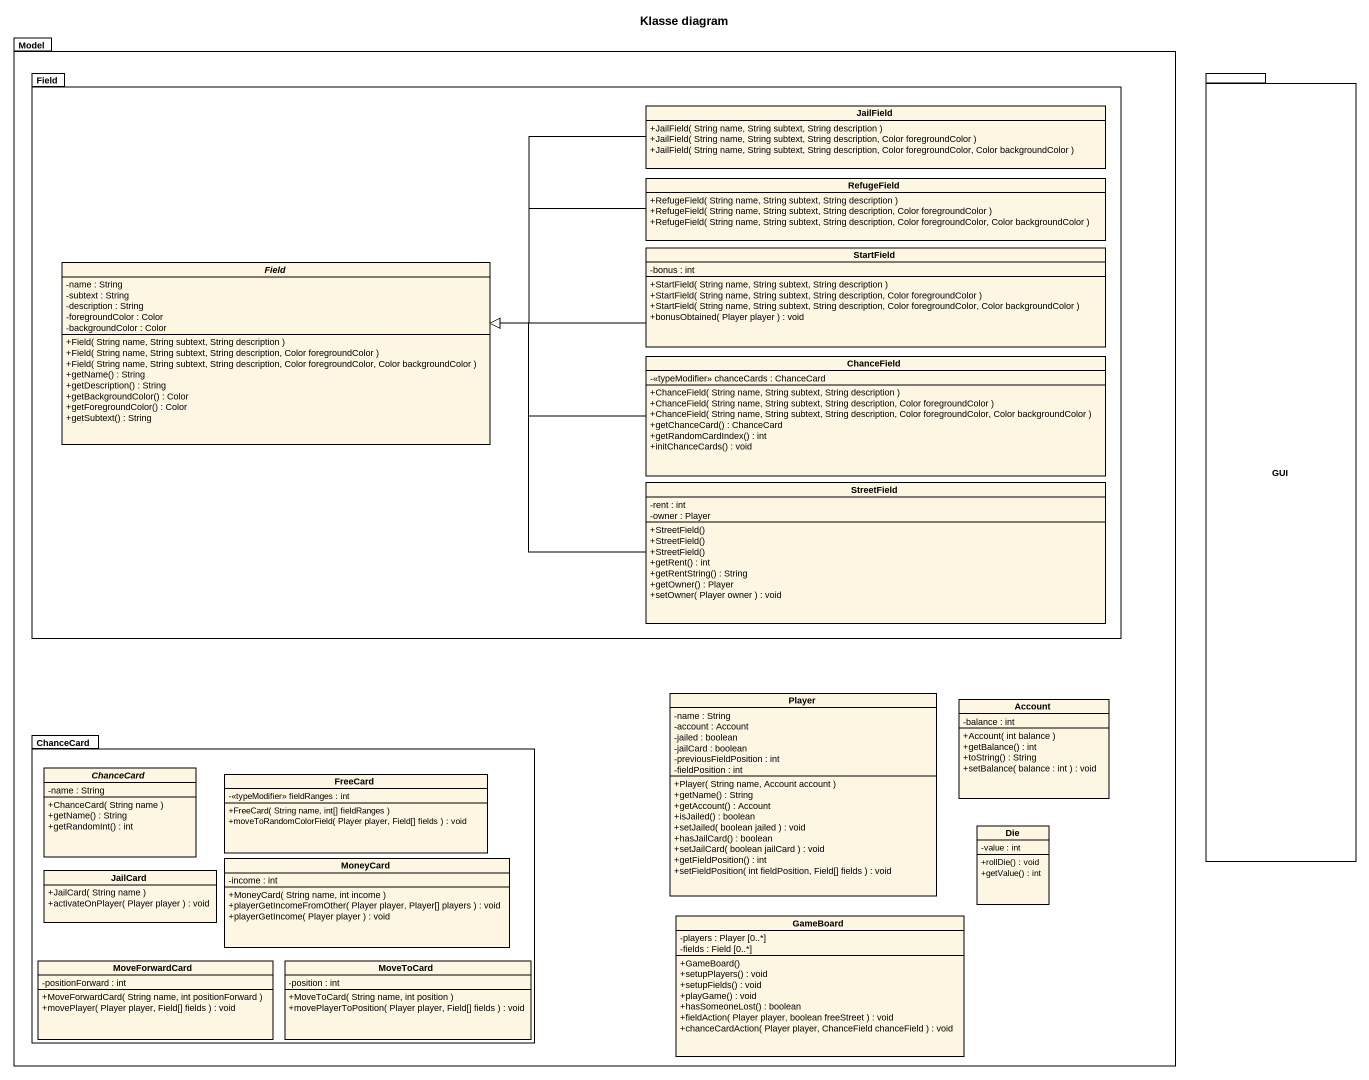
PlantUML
@startuml
title Klasse diagram
hide circle
hide empty members
skinparam classAttributeIconSize 0
package Model {
  package Field {
    class JailField {
      +JailField( String name, String subtext, String description )
      +JailField( String name, String subtext, String description, Color foregroundColor )
      +JailField( String name, String subtext, String description, Color foregroundColor, Color backgroundColor )
    }
    class RefugeField {
      +RefugeField( String name, String subtext, String description )
      +RefugeField( String name, String subtext, String description, Color foregroundColor )
      +RefugeField( String name, String subtext, String description, Color foregroundColor, Color backgroundColor )
    }
    abstract class "Field" as Field_2 {
      -name : String
      -subtext : String
      -description : String
      -foregroundColor : Color
      -backgroundColor : Color
      +Field( String name, String subtext, String description )
      +Field( String name, String subtext, String description, Color foregroundColor )
      +Field( String name, String subtext, String description, Color foregroundColor, Color backgroundColor )
      +getName() : String
      +getDescription() : String
      +getBackgroundColor() : Color
      +getForegroundColor() : Color
      +getSubtext() : String
    }
    class StartField {
      -bonus : int
      +StartField( String name, String subtext, String description )
      +StartField( String name, String subtext, String description, Color foregroundColor )
      +StartField( String name, String subtext, String description, Color foregroundColor, Color backgroundColor )
      +bonusObtained( Player player ) : void
    }
    class ChanceField {
      -<<typeModifier>> chanceCards : ChanceCard
      +ChanceField( String name, String subtext, String description )
      +ChanceField( String name, String subtext, String description, Color foregroundColor )
      +ChanceField( String name, String subtext, String description, Color foregroundColor, Color backgroundColor )
      +getChanceCard() : ChanceCard
      +getRandomCardIndex() : int
      +initChanceCards() : void
    }
    class StreetField {
      -rent : int
      -owner : Player
      +StreetField()
      +StreetField()
      +StreetField()
      +getRent() : int
      +getRentString() : String
      +getOwner() : Player
      +setOwner( Player owner ) : void
    }
  }
  class Player {
    -name : String
    -account : Account
    -jailed : boolean
    -jailCard : boolean
    -previousFieldPosition : int
    -fieldPosition : int
    +Player( String name, Account account )
    +getName() : String
    +getAccount() : Account
    +isJailed() : boolean
    +setJailed( boolean jailed ) : void
    +hasJailCard() : boolean
    +setJailCard( boolean jailCard ) : void
    +getFieldPosition() : int
    +setFieldPosition( int fieldPosition, Field[] fields ) : void
  }
  class Account {
    -balance : int
    +Account( int balance )
    +getBalance() : int
    +toString() : String
    +setBalance( balance : int ) : void
  }
  package ChanceCard {
    abstract class "ChanceCard" as ChanceCard_2 {
      -name : String
      +ChanceCard( String name )
      +getName() : String
      +getRandomInt() : int
    }
    class FreeCard {
      -<<typeModifier>> fieldRanges : int
      +FreeCard( String name, int[] fieldRanges )
      +moveToRandomColorField( Player player, Field[] fields ) : void
    }
    class JailCard {
      +JailCard( String name )
      +activateOnPlayer( Player player ) : void
    }
    class MoneyCard {
      -income : int
      +MoneyCard( String name, int income )
      +playerGetIncomeFromOther( Player player, Player[] players ) : void
      +playerGetIncome( Player player ) : void
    }
    class MoveForwardCard {
      -positionForward : int
      +MoveForwardCard( String name, int positionForward )
      +movePlayer( Player player, Field[] fields ) : void
    }
    class MoveToCard {
      -position : int
      +MoveToCard( String name, int position )
      +movePlayerToPosition( Player player, Field[] fields ) : void
    }
  }
  class Die {
    -value : int
    +rollDie() : void
    +getValue() : int
  }
  class GameBoard {
    -players : Player [0..*]
    -fields : Field [0..*]
    +GameBoard()
    +setupPlayers() : void
    +setupFields() : void
    +playGame() : void
    +hasSomeoneLost() : boolean
    +fieldAction( Player player, boolean freeStreet ) : void
    +chanceCardAction( Player player, ChanceField chanceField ) : void
  }
}
package GUI {
}
JailField -left-|> Field_2
RefugeField -left-|> Field_2
StartField -left-|> Field_2
ChanceField -left-|> Field_2
StreetField -left-|> Field_2
@enduml
